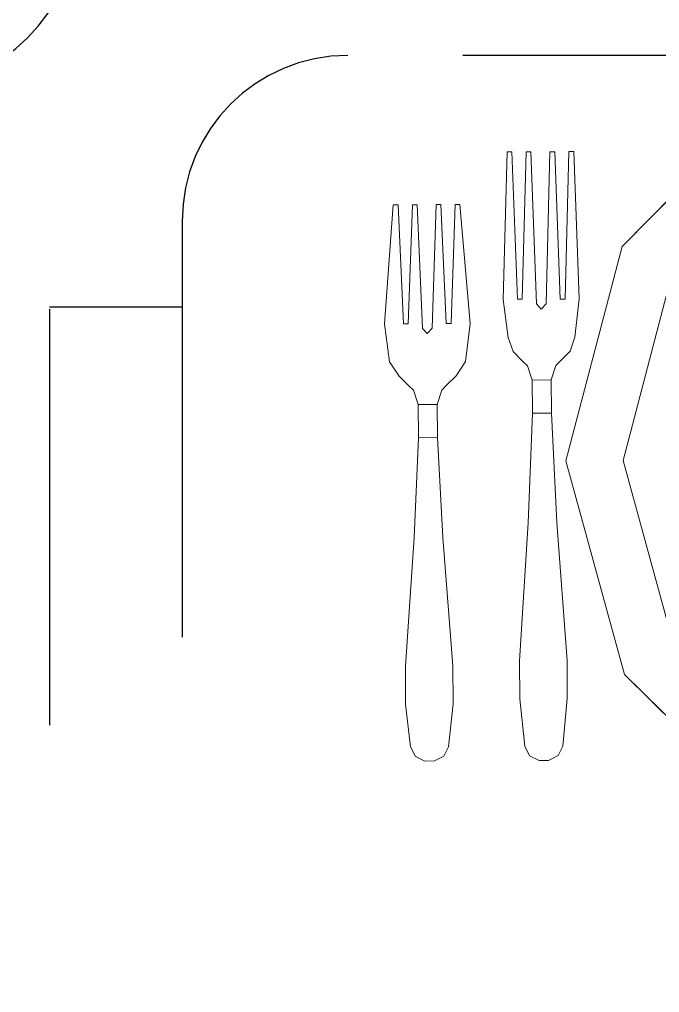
# Model space of a CAD drawing. Header units: millimetres. Extents: x 105 to 1807, y -268 to 915.
# Drawn here: x 988.6546 to 988.8238, y 435.3626 to 435.6199 of the extents above; entities that cross this region are included whole.
import ezdxf

# ---------------------------------------------------------------- set-up
doc = ezdxf.new("R2010")
doc.units = ezdxf.units.MM
doc.linetypes.add('DASHED2', pattern=[0.375, 0.25, -0.125])
doc.linetypes.add('LÍNEAS_OCULTAS2', pattern=[4.7625, 3.175, -1.5875])
doc.layers.add('MUEBLES', color=12, linetype='Continuous')
doc.layers.add('OCULTA', color=3, linetype='LÍNEAS_OCULTAS2')

# ---------------------------------------------------------------- blocks, each defined once
blk = doc.blocks.new('nueva mesa comedor')
at = {"layer": 'MUEBLES', "color": 8, "lineweight": 0}
for p, q in [((1165.29019, 523.85883, 0.00229), (1165.28789, 523.86225, 0.00263)), ((1165.29019, 523.85883), (1165.28789, 523.86225, 0.00034)), ((1165.26165, 523.85296, 0.00229), (1165.26049, 523.85638, 0.00263)), ((1165.26165, 523.85296), (1165.26049, 523.85638, 0.00034))]:
    blk.add_line(p, q, dxfattribs=at)
for points, invisible_edges in [([(1165.21199, 523.92126, 0.00114), (1165.2337, 523.93395, 0.008), (1165.19583, 523.97139, 0.008), (1165.18338, 523.94955, 0.00114)], 5), ([(1165.2337, 523.93395, 0.01143), (1165.22186, 523.92703, 0.01143), (1165.18904, 523.95948, 0.01143), (1165.19583, 523.97139, 0.01143)], 5), ([(1165.25422, 523.95464, 0.00353), (1165.25194, 523.95463, 0.00353), (1165.24966, 523.95347, 0.00365), (1165.25651, 523.95351, 0.00365)], 4), ([(1165.25422, 523.95464, 0.00046), (1165.25194, 523.95463, 0.00046), (1165.24966, 523.95347, 0.00021), (1165.25651, 523.95351, 0.00021)], 4), ([(1165.28165, 523.9548, 0.00353), (1165.27937, 523.95478, 0.00353), (1165.27709, 523.95363, 0.00365), (1165.28395, 523.95367, 0.00365)], 4), ([(1165.28165, 523.9548, 0.00046), (1165.27937, 523.95478, 0.00046), (1165.27709, 523.95363, 0.00021), (1165.28395, 523.95367, 0.00021)], 4), ([(1165.24966, 523.95347, 0.00365), (1165.25651, 523.95351, 0.00365), (1165.25767, 523.95123, 0.00347), (1165.24853, 523.95118, 0.00347)], 5), ([(1165.24966, 523.95347, 0.00021), (1165.25651, 523.95351, 0.00021), (1165.25767, 523.95123, 0.00003), (1165.24853, 523.95118, 0.00003)], 5), ([(1165.27709, 523.95363, 0.00365), (1165.28395, 523.95367, 0.00365), (1165.2851, 523.95139, 0.00347), (1165.27596, 523.95134, 0.00347)], 5), ([(1165.27709, 523.95363, 0.00021), (1165.28395, 523.95367, 0.00021), (1165.2851, 523.95139, 0.00003), (1165.27596, 523.95134, 0.00003)], 5), ([(1165.25767, 523.95123, 0.00347), (1165.24853, 523.95118, 0.00347), (1165.24745, 523.93975, 0.00344), (1165.25888, 523.93981, 0.00344)], 5), ([(1165.25767, 523.95123, 0.00003), (1165.24853, 523.95118, 0.00003), (1165.24745, 523.93975, 0), (1165.25888, 523.93981, 0)], 5), ([(1165.2851, 523.95139, 0.00347), (1165.27596, 523.95134, 0.00347), (1165.27487, 523.94104, 0.00344), (1165.2863, 523.94111, 0.00344)], 5), ([(1165.2851, 523.95139, 0.00003), (1165.27596, 523.95134, 0.00003), (1165.27487, 523.94104, 0), (1165.2863, 523.94111, 0)], 5), ([(1165.27487, 523.94104, 0.00344), (1165.2863, 523.94111, 0.00344), (1165.28635, 523.93196, 0.00369), (1165.27492, 523.9319, 0.00369)], 5), ([(1165.27487, 523.94104, 0), (1165.2863, 523.94111, 0), (1165.28635, 523.93196, 0.00025), (1165.27492, 523.9319, 0.00025)], 5), ([(1165.24745, 523.93975, 0.00344), (1165.25888, 523.93981, 0.00344), (1165.25893, 523.93067, 0.00369), (1165.2475, 523.9306, 0.00369)], 5), ([(1165.24745, 523.93975, 0), (1165.25888, 523.93981, 0), (1165.25893, 523.93067, 0.00025), (1165.2475, 523.9306, 0.00025)], 5), ([(1165.22262, 523.88246, 0.00114), (1165.24777, 523.8826, 0.008), (1165.2337, 523.93395, 0.008), (1165.21199, 523.92126, 0.00114)], 5), ([(1165.24777, 523.8826, 0.01143), (1165.23405, 523.88252, 0.01143), (1165.22186, 523.92703, 0.01143), (1165.2337, 523.93395, 0.01143)], 5), ([(1165.28635, 523.93196, 0.00369), (1165.27492, 523.9319, 0.00369), (1165.27738, 523.90105, 0.00546), (1165.28424, 523.90109, 0.00546)], 5), ([(1165.28635, 523.93196, 0.00025), (1165.27492, 523.9319, 0.00025), (1165.27738, 523.90105, 0.00317), (1165.28424, 523.90109, 0.00317)], 5), ([(1165.27492, 523.9319, 0.00025), (1165.27492, 523.9319, 0.00369), (1165.27738, 523.90105, 0.00546), (1165.27738, 523.90105, 0.00317)], 4), ([(1165.28424, 523.90109, 0.00317), (1165.28424, 523.90109, 0.00546), (1165.28635, 523.93196, 0.00369), (1165.28635, 523.93196, 0.00025)], 1), ([(1165.25893, 523.93067, 0.00369), (1165.2475, 523.9306, 0.00369), (1165.24997, 523.89747, 0.00546), (1165.25683, 523.89751, 0.00546)], 5), ([(1165.25893, 523.93067, 0.00025), (1165.2475, 523.9306, 0.00025), (1165.24997, 523.89747, 0.00317), (1165.25683, 523.89751, 0.00317)], 5), ([(1165.2475, 523.9306, 0.00025), (1165.2475, 523.9306, 0.00369), (1165.24997, 523.89747, 0.00546), (1165.24997, 523.89747, 0.00317)], 4), ([(1165.25683, 523.89751, 0.00317), (1165.25683, 523.89751, 0.00546), (1165.25893, 523.93067, 0.00369), (1165.25893, 523.93067, 0.00025)], 1), ([(1165.23405, 523.88252, 0.01143), (1165.22034, 523.88244, 0.00686), (1165.21002, 523.9201, 0.00686), (1165.22186, 523.92703, 0.01143)], 5), ([(1165.27738, 523.90105, 0.00546), (1165.28424, 523.90109, 0.00546), (1165.28323, 523.87708, 0.00762), (1165.27866, 523.87706, 0.00762)], 1), ([(1165.27738, 523.90105, 0.00317), (1165.28424, 523.90109, 0.00317), (1165.28323, 523.87708, 0.00569), (1165.27866, 523.87706, 0.00569)], 1), ([(1165.27738, 523.90105, 0.00546), (1165.27738, 523.90105, 0.00317), (1165.27866, 523.87706, 0.00569), (1165.27866, 523.87706, 0.00762)], 5), ([(1165.28323, 523.87708, 0.00762), (1165.28323, 523.87708, 0.00569), (1165.28424, 523.90109, 0.00317), (1165.28424, 523.90109, 0.00546)], 5), ([(1165.24997, 523.89747, 0.00546), (1165.25683, 523.89751, 0.00546), (1165.25583, 523.87121, 0.00762), (1165.25126, 523.87119, 0.00762)], 1), ([(1165.24997, 523.89747, 0.00317), (1165.25683, 523.89751, 0.00317), (1165.25583, 523.87121, 0.00569), (1165.25126, 523.87119, 0.00569)], 1), ([(1165.24997, 523.89747, 0.00546), (1165.24997, 523.89747, 0.00317), (1165.25126, 523.87119, 0.00569), (1165.25126, 523.87119, 0.00762)], 5), ([(1165.25583, 523.87121, 0.00762), (1165.25583, 523.87121, 0.00569), (1165.25683, 523.89751, 0.00317), (1165.25683, 523.89751, 0.00546)], 5), ([(1165.22236, 523.83788, 0.01143), (1165.21044, 523.84467, 0.00686), (1165.22034, 523.88244, 0.00686), (1165.23405, 523.88252, 0.01143)], 5), ([(1165.21243, 523.84354, 0.00114), (1165.23428, 523.83109, 0.008), (1165.24777, 523.8826, 0.008), (1165.22262, 523.88246, 0.00114)], 5), ([(1165.23428, 523.83109, 0.01143), (1165.22236, 523.83788, 0.01143), (1165.23405, 523.88252, 0.01143), (1165.24777, 523.8826, 0.01143)], 5), ([(1165.27866, 523.87706, 0.00569), (1165.27866, 523.87706, 0.00762), (1165.27871, 523.86905, 0.00607), (1165.27871, 523.86905, 0.00415)], 5), ([(1165.28328, 523.86908, 0.00415), (1165.28328, 523.86908, 0.00607), (1165.28323, 523.87708, 0.00762), (1165.28323, 523.87708, 0.00569)], 5), ([(1165.25126, 523.87119, 0.00569), (1165.25126, 523.87119, 0.00762), (1165.25131, 523.86319, 0.00607), (1165.25131, 523.86319, 0.00415)], 5), ([(1165.25588, 523.86321, 0.00415), (1165.25588, 523.86321, 0.00607), (1165.25583, 523.87121, 0.00762), (1165.25583, 523.87121, 0.00569)], 5), ([(1165.27871, 523.86905, 0.00607), (1165.28328, 523.86908, 0.00607), (1165.28444, 523.86566, 0.00433), (1165.27758, 523.86562, 0.00433)], 4), ([(1165.27871, 523.86905, 0.00415), (1165.28328, 523.86908, 0.00415), (1165.28444, 523.86566, 0.00226), (1165.27758, 523.86562, 0.00226)], 4), ([(1165.27871, 523.86905, 0.00607), (1165.27871, 523.86905, 0.00415), (1165.27758, 523.86562, 0.00226), (1165.27758, 523.86562, 0.00433)], 5), ([(1165.28328, 523.86908, 0.00415), (1165.28328, 523.86908, 0.00607), (1165.28444, 523.86566, 0.00433), (1165.28444, 523.86566, 0.00226)], 5), ([(1165.28444, 523.86566, 0.00433), (1165.27758, 523.86562, 0.00433), (1165.27645, 523.86447, 0.00355), (1165.28559, 523.86452, 0.00355)], 5), ([(1165.28444, 523.86566, 0.00226), (1165.27758, 523.86562, 0.00226), (1165.27645, 523.86447, 0.00126), (1165.28559, 523.86452, 0.00126)], 5), ([(1165.27758, 523.86562, 0.00226), (1165.27758, 523.86562, 0.00433), (1165.27645, 523.86447, 0.00355), (1165.27645, 523.86447, 0.00126)], 1), ([(1165.28444, 523.86566, 0.00433), (1165.28444, 523.86566, 0.00226), (1165.28559, 523.86452, 0.00126), (1165.28559, 523.86452, 0.00355)], 1), ([(1165.25131, 523.86319, 0.00607), (1165.25588, 523.86321, 0.00607), (1165.25704, 523.85979, 0.00433), (1165.25018, 523.85975, 0.00433)], 4), ([(1165.25131, 523.86319, 0.00415), (1165.25588, 523.86321, 0.00415), (1165.25704, 523.85979, 0.00226), (1165.25018, 523.85975, 0.00226)], 4), ([(1165.25131, 523.86319, 0.00607), (1165.25131, 523.86319, 0.00415), (1165.25018, 523.85975, 0.00226), (1165.25018, 523.85975, 0.00433)], 5), ([(1165.25588, 523.86321, 0.00415), (1165.25588, 523.86321, 0.00607), (1165.25704, 523.85979, 0.00433), (1165.25704, 523.85979, 0.00226)], 5), ([(1165.28559, 523.86452, 0.00126), (1165.27645, 523.86447, 0.00126), (1165.27417, 523.86217, 0.00034), (1165.28789, 523.86225, 0.00034)], 5), ([(1165.28559, 523.86452, 0.00355), (1165.27645, 523.86447, 0.00355), (1165.27417, 523.86217, 0.00263), (1165.28789, 523.86225, 0.00263)], 5), ([(1165.27417, 523.86217, 0.00263), (1165.28789, 523.86225, 0.00263), (1165.29019, 523.85883, 0.00229), (1165.27191, 523.85873, 0.00229)], 5), ([(1165.27417, 523.86217, 0.00034), (1165.28789, 523.86225, 0.00034), (1165.29019, 523.85883), (1165.27191, 523.85873)], 5), ([(1165.27417, 523.86217, 0.00034), (1165.27417, 523.86217, 0.00263), (1165.27191, 523.85873, 0.00229), (1165.27191, 523.85873)], 4), ([(1165.28789, 523.86225, 0.00263), (1165.28789, 523.86225, 0.00034), (1165.29019, 523.85883), (1165.29019, 523.85883, 0.00229)], 4), ([(1165.25819, 523.85865, 0.00126), (1165.24905, 523.8586, 0.00126), (1165.24677, 523.8563, 0.00034), (1165.26049, 523.85638, 0.00034)], 5), ([(1165.25819, 523.85865, 0.00355), (1165.24905, 523.8586, 0.00355), (1165.24677, 523.8563, 0.00263), (1165.26049, 523.85638, 0.00263)], 5), ([(1165.25704, 523.85979, 0.00433), (1165.25018, 523.85975, 0.00433), (1165.24905, 523.8586, 0.00355), (1165.25819, 523.85865, 0.00355)], 5), ([(1165.25704, 523.85979, 0.00226), (1165.25018, 523.85975, 0.00226), (1165.24905, 523.8586, 0.00126), (1165.25819, 523.85865, 0.00126)], 5), ([(1165.25018, 523.85975, 0.00226), (1165.25018, 523.85975, 0.00433), (1165.24905, 523.8586, 0.00355), (1165.24905, 523.8586, 0.00126)], 1), ([(1165.25704, 523.85979, 0.00433), (1165.25704, 523.85979, 0.00226), (1165.25819, 523.85865, 0.00126), (1165.25819, 523.85865, 0.00355)], 1), ([(1165.27191, 523.85873, 0.00229), (1165.27653, 523.84961, 0.00273), (1165.27539, 523.8496, 0.00273), (1165.27081, 523.84958, 0.00273)], 5), ([(1165.27191, 523.85873), (1165.27653, 523.84961, 0.00044), (1165.27539, 523.8496, 0.00044), (1165.27081, 523.84958, 0.00044)], 5), ([(1165.27191, 523.85873, 0.00229), (1165.27191, 523.85873), (1165.27081, 523.84958, 0.00044), (1165.27081, 523.84958, 0.00273)], 1), ([(1165.27191, 523.85873, 0.00229), (1165.28109, 523.85201, 0.00244), (1165.29019, 523.85883, 0.00229), (1165.27191, 523.85873, 0.00229)], 7), ([(1165.27191, 523.85873), (1165.28109, 523.85201, 0.00015), (1165.29019, 523.85883), (1165.27191, 523.85873)], 7), ([(1165.27191, 523.85873, 0.00229), (1165.28109, 523.85201, 0.00244), (1165.27995, 523.85077, 0.00255), (1165.27653, 523.84961, 0.00273)], 13), ([(1165.27191, 523.85873), (1165.28109, 523.85201, 0.00015), (1165.27995, 523.85077, 0.00026), (1165.27653, 523.84961, 0.00044)], 13), ([(1165.29019, 523.85883, 0.00229), (1165.28109, 523.85201, 0.00244), (1165.28224, 523.85079, 0.00255), (1165.28567, 523.84966, 0.00273)], 13), ([(1165.29019, 523.85883), (1165.28109, 523.85201, 0.00015), (1165.28224, 523.85079, 0.00026), (1165.28567, 523.84966, 0.00044)], 13), ([(1165.29019, 523.85883, 0.00229), (1165.28567, 523.84966, 0.00273), (1165.28682, 523.84967, 0.00273), (1165.29139, 523.84969, 0.00273)], 5), ([(1165.29019, 523.85883), (1165.28567, 523.84966, 0.00044), (1165.28682, 523.84967, 0.00044), (1165.29139, 523.84969, 0.00044)], 5), ([(1165.29019, 523.85883), (1165.29019, 523.85883, 0.00229), (1165.29139, 523.84969, 0.00273), (1165.29139, 523.84969, 0.00044)], 1), ([(1165.24677, 523.8563, 0.00263), (1165.26049, 523.85638, 0.00263), (1165.26165, 523.85296, 0.00229), (1165.24565, 523.85287, 0.00229)], 5), ([(1165.24677, 523.8563, 0.00034), (1165.26049, 523.85638, 0.00034), (1165.26165, 523.85296), (1165.24565, 523.85287)], 5), ([(1165.24677, 523.8563, 0.00034), (1165.24677, 523.8563, 0.00263), (1165.24565, 523.85287, 0.00229), (1165.24565, 523.85287)], 4), ([(1165.26049, 523.85638, 0.00263), (1165.26049, 523.85638, 0.00034), (1165.26165, 523.85296), (1165.26165, 523.85296, 0.00229)], 4), ([(1165.24565, 523.85287, 0.00229), (1165.24913, 523.84374, 0.00273), (1165.24799, 523.84374, 0.00273), (1165.24456, 523.84372, 0.00273)], 5), ([(1165.24565, 523.85287), (1165.24913, 523.84374, 0.00044), (1165.24799, 523.84374, 0.00044), (1165.24456, 523.84372, 0.00044)], 5), ([(1165.24565, 523.85287, 0.00229), (1165.24565, 523.85287), (1165.24456, 523.84372, 0.00044), (1165.24456, 523.84372, 0.00273)], 1), ([(1165.24565, 523.85287, 0.00229), (1165.25369, 523.84615, 0.00244), (1165.26165, 523.85296, 0.00229), (1165.24565, 523.85287, 0.00229)], 7), ([(1165.24565, 523.85287), (1165.25369, 523.84615, 0.00015), (1165.26165, 523.85296), (1165.24565, 523.85287)], 7), ([(1165.24565, 523.85287, 0.00229), (1165.25369, 523.84615, 0.00244), (1165.25255, 523.8449, 0.00255), (1165.24913, 523.84374, 0.00273)], 13), ([(1165.24565, 523.85287), (1165.25369, 523.84615, 0.00015), (1165.25255, 523.8449, 0.00026), (1165.24913, 523.84374, 0.00044)], 13), ([(1165.26165, 523.85296, 0.00229), (1165.25369, 523.84615, 0.00244), (1165.25484, 523.84492, 0.00255), (1165.25827, 523.84379, 0.00273)], 13), ([(1165.26165, 523.85296), (1165.25369, 523.84615, 0.00015), (1165.25484, 523.84492, 0.00026), (1165.25827, 523.84379, 0.00044)], 13), ([(1165.26165, 523.85296, 0.00229), (1165.25827, 523.84379, 0.00273), (1165.25942, 523.8438, 0.00273), (1165.26285, 523.84382, 0.00273)], 5), ([(1165.26165, 523.85296), (1165.25827, 523.84379, 0.00044), (1165.25942, 523.8438, 0.00044), (1165.26285, 523.84382, 0.00044)], 5), ([(1165.26165, 523.85296), (1165.26165, 523.85296, 0.00229), (1165.26285, 523.84382, 0.00273), (1165.26285, 523.84382, 0.00044)], 1), ([(1165.27539, 523.8496, 0.00273), (1165.27081, 523.84958, 0.00273), (1165.27326, 523.82102, 0.008), (1165.2744, 523.82102, 0.008)], 1), ([(1165.27539, 523.8496, 0.00044), (1165.27081, 523.84958, 0.00044), (1165.27326, 523.82102, 0.00572), (1165.2744, 523.82102, 0.00572)], 1), ([(1165.27653, 523.84961, 0.00273), (1165.27995, 523.85077, 0.00255), (1165.27898, 523.82105, 0.008), (1165.27783, 523.82104, 0.008)], 1), ([(1165.27653, 523.84961, 0.00044), (1165.27995, 523.85077, 0.00026), (1165.27898, 523.82105, 0.00572), (1165.27783, 523.82104, 0.00572)], 1), ([(1165.28224, 523.85079, 0.00255), (1165.28567, 523.84966, 0.00273), (1165.28469, 523.82108, 0.008), (1165.28355, 523.82108, 0.008)], 1), ([(1165.28224, 523.85079, 0.00026), (1165.28567, 523.84966, 0.00044), (1165.28469, 523.82108, 0.00572), (1165.28355, 523.82108, 0.00572)], 1), ([(1165.28682, 523.84967, 0.00273), (1165.29139, 523.84969, 0.00273), (1165.28926, 523.82111, 0.008), (1165.28812, 523.8211, 0.008)], 1), ([(1165.28682, 523.84967, 0.00044), (1165.29139, 523.84969, 0.00044), (1165.28926, 523.82111, 0.00572), (1165.28812, 523.8211, 0.00572)], 1), ([(1165.24913, 523.84374, 0.00273), (1165.25255, 523.8449, 0.00255), (1165.25161, 523.80832, 0.008), (1165.25047, 523.80832, 0.008)], 1), ([(1165.24913, 523.84374, 0.00044), (1165.25255, 523.8449, 0.00026), (1165.25161, 523.80832, 0.00572), (1165.25047, 523.80832, 0.00572)], 1), ([(1165.25484, 523.84492, 0.00255), (1165.25827, 523.84379, 0.00273), (1165.25733, 523.80835, 0.008), (1165.25619, 523.80835, 0.008)], 1), ([(1165.25484, 523.84492, 0.00026), (1165.25827, 523.84379, 0.00044), (1165.25733, 523.80835, 0.00572), (1165.25619, 523.80835, 0.00572)], 1), ([(1165.18414, 523.81493, 0.00114), (1165.19683, 523.79322, 0.008), (1165.23428, 523.83109, 0.008), (1165.21243, 523.84354, 0.00114)], 5), ([(1165.24799, 523.84374, 0.00273), (1165.24456, 523.84372, 0.00273), (1165.2459, 523.80829, 0.008), (1165.24704, 523.8083, 0.008)], 1), ([(1165.24799, 523.84374, 0.00044), (1165.24456, 523.84372, 0.00044), (1165.2459, 523.80829, 0.00572), (1165.24704, 523.8083, 0.00572)], 1), ([(1165.25942, 523.8438, 0.00273), (1165.26285, 523.84382, 0.00273), (1165.2619, 523.80838, 0.008), (1165.26076, 523.80837, 0.008)], 1), ([(1165.25942, 523.8438, 0.00044), (1165.26285, 523.84382, 0.00044), (1165.2619, 523.80838, 0.00572), (1165.26076, 523.80837, 0.00572)], 1), ([(1165.19683, 523.79322, 0.01143), (1165.18991, 523.80506, 0.01143), (1165.22236, 523.83788, 0.01143), (1165.23428, 523.83109, 0.01143)], 5)]:
    blk.add_3dface(points, dxfattribs=dict(at, invisible_edges=invisible_edges))
for points in [[(1165.2337, 523.93395, 0.008), (1165.2337, 523.93395, 0.01143), (1165.19583, 523.97139, 0.01143), (1165.19583, 523.97139, 0.008)], [(1165.25194, 523.95463, 0.00046), (1165.25194, 523.95463, 0.00353), (1165.24966, 523.95347, 0.00365), (1165.24966, 523.95347, 0.00021)], [(1165.25422, 523.95464, 0.00353), (1165.25422, 523.95464, 0.00046), (1165.25194, 523.95463, 0.00046), (1165.25194, 523.95463, 0.00353)], [(1165.25651, 523.95351, 0.00021), (1165.25651, 523.95351, 0.00365), (1165.25422, 523.95464, 0.00353), (1165.25422, 523.95464, 0.00046)], [(1165.27937, 523.95478, 0.00046), (1165.27937, 523.95478, 0.00353), (1165.27709, 523.95363, 0.00365), (1165.27709, 523.95363, 0.00021)], [(1165.28165, 523.9548, 0.00353), (1165.28165, 523.9548, 0.00046), (1165.27937, 523.95478, 0.00046), (1165.27937, 523.95478, 0.00353)], [(1165.28395, 523.95367, 0.00021), (1165.28395, 523.95367, 0.00365), (1165.28165, 523.9548, 0.00353), (1165.28165, 523.9548, 0.00046)], [(1165.24966, 523.95347, 0.00365), (1165.24966, 523.95347, 0.00021), (1165.24853, 523.95118, 0.00003), (1165.24853, 523.95118, 0.00347)], [(1165.25767, 523.95123, 0.00347), (1165.25767, 523.95123, 0.00003), (1165.25651, 523.95351, 0.00021), (1165.25651, 523.95351, 0.00365)], [(1165.27709, 523.95363, 0.00365), (1165.27709, 523.95363, 0.00021), (1165.27596, 523.95134, 0.00003), (1165.27596, 523.95134, 0.00347)], [(1165.2851, 523.95139, 0.00347), (1165.2851, 523.95139, 0.00003), (1165.28395, 523.95367, 0.00021), (1165.28395, 523.95367, 0.00365)], [(1165.24853, 523.95118, 0.00003), (1165.24853, 523.95118, 0.00347), (1165.24745, 523.93975, 0.00344), (1165.24745, 523.93975, 0)], [(1165.25888, 523.93981, 0), (1165.25888, 523.93981, 0.00344), (1165.25767, 523.95123, 0.00347), (1165.25767, 523.95123, 0.00003)], [(1165.27596, 523.95134, 0.00003), (1165.27596, 523.95134, 0.00347), (1165.27487, 523.94104, 0.00344), (1165.27487, 523.94104, 0)], [(1165.2863, 523.94111, 0), (1165.2863, 523.94111, 0.00344), (1165.2851, 523.95139, 0.00347), (1165.2851, 523.95139, 0.00003)], [(1165.27487, 523.94104, 0.00344), (1165.27487, 523.94104, 0), (1165.27492, 523.9319, 0.00025), (1165.27492, 523.9319, 0.00369)], [(1165.28635, 523.93196, 0.00369), (1165.28635, 523.93196, 0.00025), (1165.2863, 523.94111, 0), (1165.2863, 523.94111, 0.00344)], [(1165.24745, 523.93975, 0.00344), (1165.24745, 523.93975, 0), (1165.2475, 523.9306, 0.00025), (1165.2475, 523.9306, 0.00369)], [(1165.25893, 523.93067, 0.00369), (1165.25893, 523.93067, 0.00025), (1165.25888, 523.93981, 0), (1165.25888, 523.93981, 0.00344)], [(1165.24777, 523.8826, 0.008), (1165.24777, 523.8826, 0.01143), (1165.2337, 523.93395, 0.01143), (1165.2337, 523.93395, 0.008)], [(1165.23428, 523.83109, 0.008), (1165.23428, 523.83109, 0.01143), (1165.24777, 523.8826, 0.01143), (1165.24777, 523.8826, 0.008)], [(1165.28323, 523.87708, 0.00762), (1165.27866, 523.87706, 0.00762), (1165.27871, 523.86905, 0.00607), (1165.28328, 523.86908, 0.00607)], [(1165.28323, 523.87708, 0.00569), (1165.27866, 523.87706, 0.00569), (1165.27871, 523.86905, 0.00415), (1165.28328, 523.86908, 0.00415)], [(1165.25583, 523.87121, 0.00762), (1165.25126, 523.87119, 0.00762), (1165.25131, 523.86319, 0.00607), (1165.25588, 523.86321, 0.00607)], [(1165.25583, 523.87121, 0.00569), (1165.25126, 523.87119, 0.00569), (1165.25131, 523.86319, 0.00415), (1165.25588, 523.86321, 0.00415)], [(1165.27645, 523.86447, 0.00355), (1165.27645, 523.86447, 0.00126), (1165.27417, 523.86217, 0.00034), (1165.27417, 523.86217, 0.00263)], [(1165.28559, 523.86452, 0.00126), (1165.28559, 523.86452, 0.00355), (1165.28789, 523.86225, 0.00263), (1165.28789, 523.86225, 0.00034)], [(1165.24905, 523.8586, 0.00355), (1165.24905, 523.8586, 0.00126), (1165.24677, 523.8563, 0.00034), (1165.24677, 523.8563, 0.00263)], [(1165.25819, 523.85865, 0.00126), (1165.25819, 523.85865, 0.00355), (1165.26049, 523.85638, 0.00263), (1165.26049, 523.85638, 0.00034)], [(1165.28109, 523.85201, 0.00015), (1165.28109, 523.85201, 0.00244), (1165.27995, 523.85077, 0.00255), (1165.27995, 523.85077, 0.00026)], [(1165.28224, 523.85079, 0.00255), (1165.28224, 523.85079, 0.00026), (1165.28109, 523.85201, 0.00015), (1165.28109, 523.85201, 0.00244)], [(1165.27081, 523.84958, 0.00044), (1165.27081, 523.84958, 0.00273), (1165.27326, 523.82102, 0.008), (1165.27326, 523.82102, 0.00572)], [(1165.2744, 523.82102, 0.008), (1165.2744, 523.82102, 0.00572), (1165.27539, 523.8496, 0.00044), (1165.27539, 523.8496, 0.00273)], [(1165.27653, 523.84961, 0.00044), (1165.27653, 523.84961, 0.00273), (1165.27539, 523.8496, 0.00273), (1165.27539, 523.8496, 0.00044)], [(1165.27653, 523.84961, 0.00044), (1165.27653, 523.84961, 0.00273), (1165.27783, 523.82104, 0.008), (1165.27783, 523.82104, 0.00572)], [(1165.27898, 523.82105, 0.00572), (1165.27898, 523.82105, 0.008), (1165.27995, 523.85077, 0.00255), (1165.27995, 523.85077, 0.00026)], [(1165.28224, 523.85079, 0.00026), (1165.28224, 523.85079, 0.00255), (1165.28355, 523.82108, 0.008), (1165.28355, 523.82108, 0.00572)], [(1165.28469, 523.82108, 0.008), (1165.28469, 523.82108, 0.00572), (1165.28567, 523.84966, 0.00044), (1165.28567, 523.84966, 0.00273)], [(1165.28682, 523.84967, 0.00273), (1165.28682, 523.84967, 0.00044), (1165.28567, 523.84966, 0.00044), (1165.28567, 523.84966, 0.00273)], [(1165.28682, 523.84967, 0.00273), (1165.28682, 523.84967, 0.00044), (1165.28812, 523.8211, 0.00572), (1165.28812, 523.8211, 0.008)], [(1165.28926, 523.82111, 0.008), (1165.28926, 523.82111, 0.00572), (1165.29139, 523.84969, 0.00044), (1165.29139, 523.84969, 0.00273)], [(1165.25161, 523.80832, 0.00572), (1165.25161, 523.80832, 0.008), (1165.25255, 523.8449, 0.00255), (1165.25255, 523.8449, 0.00026)], [(1165.25369, 523.84615, 0.00015), (1165.25369, 523.84615, 0.00244), (1165.25255, 523.8449, 0.00255), (1165.25255, 523.8449, 0.00026)], [(1165.25484, 523.84492, 0.00255), (1165.25484, 523.84492, 0.00026), (1165.25369, 523.84615, 0.00015), (1165.25369, 523.84615, 0.00244)], [(1165.25484, 523.84492, 0.00026), (1165.25484, 523.84492, 0.00255), (1165.25619, 523.80835, 0.008), (1165.25619, 523.80835, 0.00572)], [(1165.24456, 523.84372, 0.00044), (1165.24456, 523.84372, 0.00273), (1165.2459, 523.80829, 0.008), (1165.2459, 523.80829, 0.00572)], [(1165.24704, 523.8083, 0.008), (1165.24704, 523.8083, 0.00572), (1165.24799, 523.84374, 0.00044), (1165.24799, 523.84374, 0.00273)], [(1165.24913, 523.84374, 0.00044), (1165.24913, 523.84374, 0.00273), (1165.24799, 523.84374, 0.00273), (1165.24799, 523.84374, 0.00044)], [(1165.24913, 523.84374, 0.00044), (1165.24913, 523.84374, 0.00273), (1165.25047, 523.80832, 0.008), (1165.25047, 523.80832, 0.00572)], [(1165.25733, 523.80835, 0.008), (1165.25733, 523.80835, 0.00572), (1165.25827, 523.84379, 0.00044), (1165.25827, 523.84379, 0.00273)], [(1165.25942, 523.8438, 0.00273), (1165.25942, 523.8438, 0.00044), (1165.25827, 523.84379, 0.00044), (1165.25827, 523.84379, 0.00273)], [(1165.25942, 523.8438, 0.00273), (1165.25942, 523.8438, 0.00044), (1165.26076, 523.80837, 0.00572), (1165.26076, 523.80837, 0.008)], [(1165.2619, 523.80838, 0.008), (1165.2619, 523.80838, 0.00572), (1165.26285, 523.84382, 0.00044), (1165.26285, 523.84382, 0.00273)], [(1165.19683, 523.79322, 0.008), (1165.19683, 523.79322, 0.01143), (1165.23428, 523.83109, 0.01143), (1165.23428, 523.83109, 0.008)], [(1165.28355, 523.82108, 0.00572), (1165.28355, 523.82108, 0.008), (1165.28469, 523.82108, 0.008), (1165.28469, 523.82108, 0.00572)], [(1165.28812, 523.8211, 0.00572), (1165.28812, 523.8211, 0.008), (1165.28926, 523.82111, 0.008), (1165.28926, 523.82111, 0.00572)], [(1165.27326, 523.82102, 0.00572), (1165.27326, 523.82102, 0.008), (1165.2744, 523.82102, 0.008), (1165.2744, 523.82102, 0.00572)], [(1165.27783, 523.82104, 0.00572), (1165.27783, 523.82104, 0.008), (1165.27898, 523.82105, 0.008), (1165.27898, 523.82105, 0.00572)], [(1165.2459, 523.80829, 0.00572), (1165.2459, 523.80829, 0.008), (1165.24704, 523.8083, 0.008), (1165.24704, 523.8083, 0.00572)], [(1165.25047, 523.80832, 0.00572), (1165.25047, 523.80832, 0.008), (1165.25161, 523.80832, 0.008), (1165.25161, 523.80832, 0.00572)], [(1165.25619, 523.80835, 0.00572), (1165.25619, 523.80835, 0.008), (1165.25733, 523.80835, 0.008), (1165.25733, 523.80835, 0.00572)], [(1165.26076, 523.80837, 0.00572), (1165.26076, 523.80837, 0.008), (1165.2619, 523.80838, 0.008), (1165.2619, 523.80838, 0.00572)]]:
    blk.add_3dface(points, dxfattribs=at)
at = {"layer": 'OCULTA', "color": 4, "linetype": 'DASHED2', "ltscale": 0.4}
for p, q in [((1165.34002, 523.825), (1165.34002, 524.04802)), ((1165.37187, 523.8462), (1165.37187, 524.04806)), ((1165.34002, 523.84572), (1165.37187, 523.84572)), ((1164.98162, 523.78518), (1165.3002, 523.78518))]:
    blk.add_line(p, q, dxfattribs=at)
for centre, start, end in [((1165.3002, 523.825), 270, 360), ((1165.40534, 523.75282), 90, 180)]:
    blk.add_arc(centre, 0.03981, start, end, dxfattribs=at)

msp = doc.modelspace()

# ---------------------------------------------------------------- block references
at = {"layer": 'MUEBLES', "xscale": 1.100000000000023, "yscale": 1.100000000000023, "zscale": 1.100000000000023, "rotation": 180}
msp.add_blockref('nueva mesa comedor', (2270.57162, 1011.77405), dxfattribs=at)

doc.saveas('drawing.dxf')
